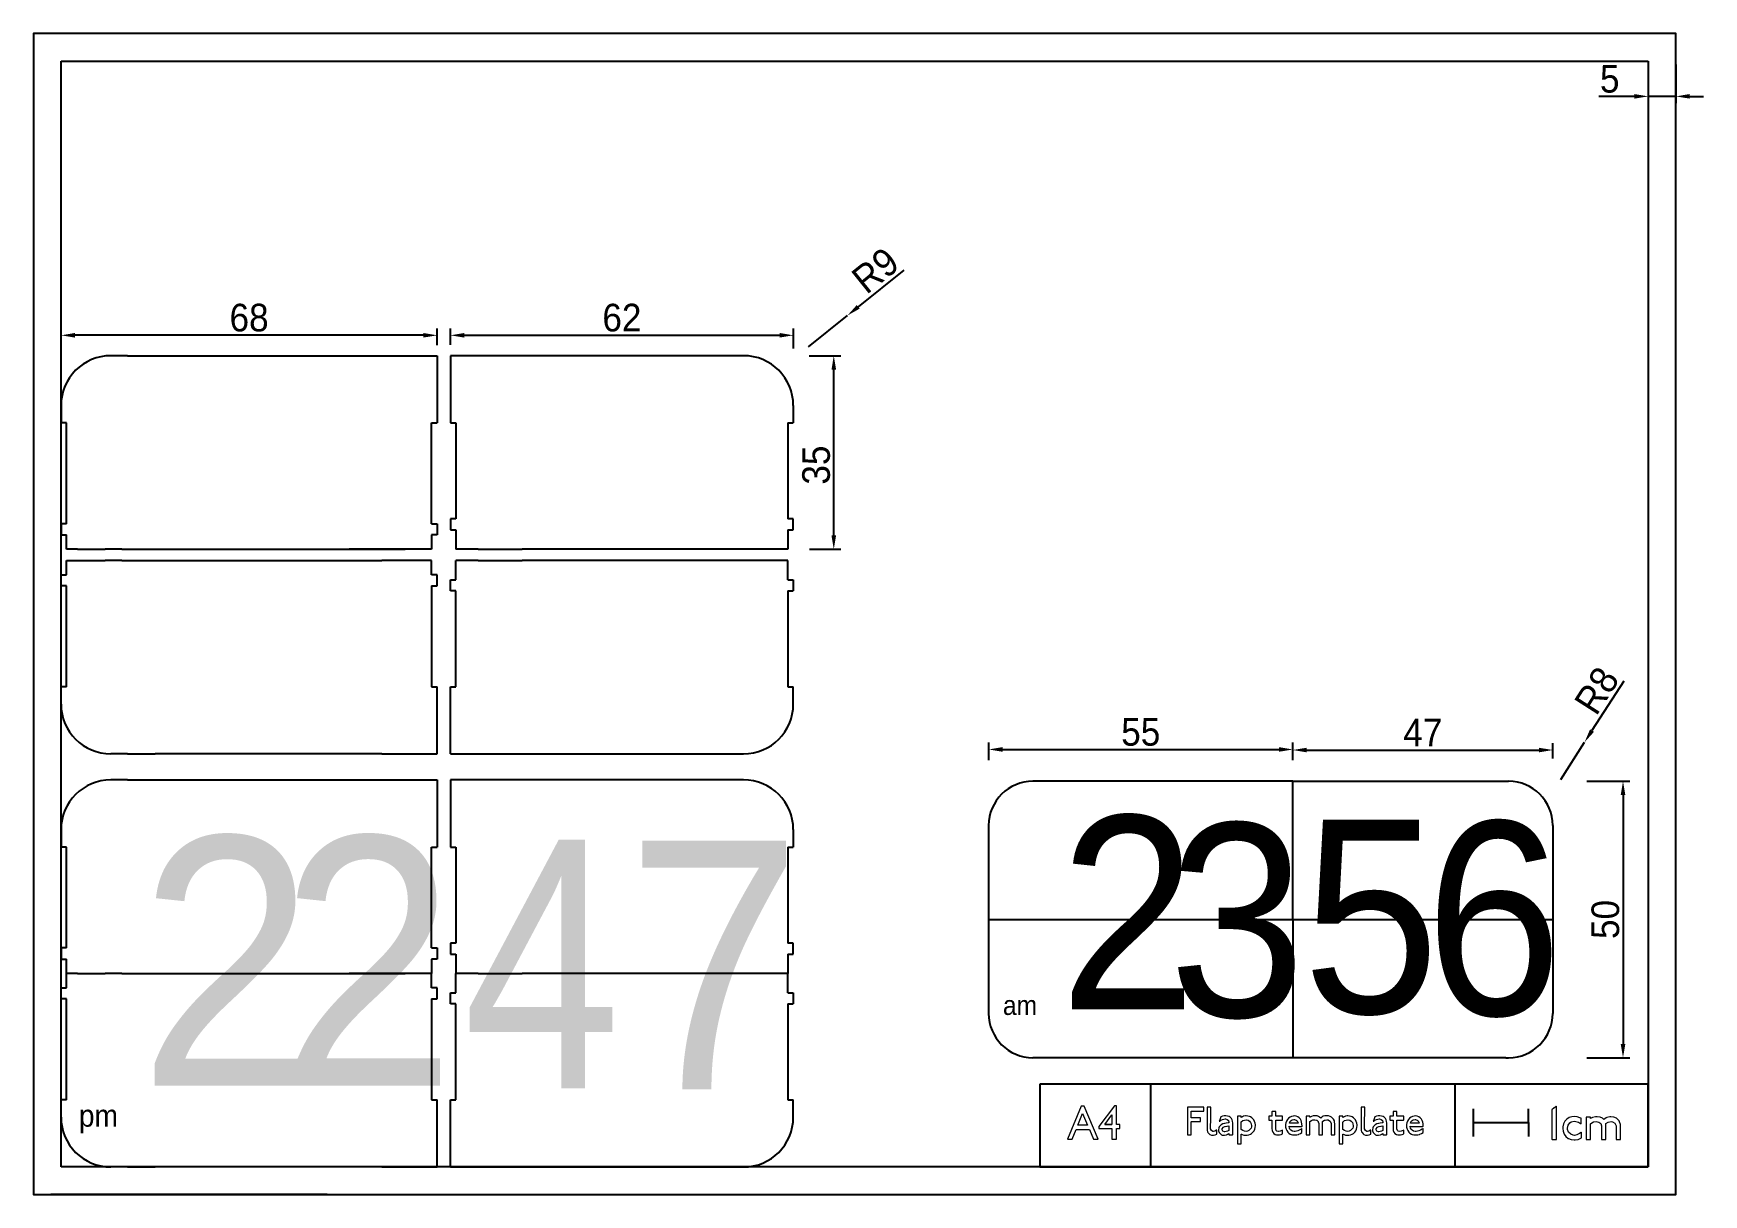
# Model space of a CAD drawing. Header units: millimetres. Extents: x 0 to 302, y 0 to 210.
import ezdxf

# ---------------------------------------------------------------- set-up
doc = ezdxf.new("R2010")
doc.units = ezdxf.units.MM
for name, color, linetype in [('Cut', 7, 'Continuous'), ('Inner Border', 8, 'Continuous'), ('Layer1', 7, 'Continuous')]:
    doc.layers.add(name, color=color, linetype=linetype)
doc.styles.add('Annotative', font='GIL_____.TTF', dxfattribs={"width": 0.95, "height": 5})
doc.styles.get("Standard").update_dxf_attribs({"font": '', "width": 0.95, "height": 45})
doc.styles.add('Thinner', font='', dxfattribs={"width": 0.85, "height": 45})
doc.styles.get('Standard').set_extended_font_data('P22 Johnston Underground')
doc.styles.get('Thinner').set_extended_font_data('P22 Johnston Underground')
doc.dimstyles.new('ISO-25', dxfattribs={"dimtxt": 2.5, "dimasz": 2.5, "dimexe": 1.25, "dimexo": 0.625, "dimtad": 1, "dimtxsty": 'Standard', "dimcen": 2.5, "dimadec": 0, "dimazin": 0, "dimtfac": 1, "dimtmove": 0, "dimatfit": 3, "dimfxl": 1, "dimarcsym": 0})

# ---------------------------------------------------------------- blocks, each defined once
blk = doc.blocks.new('*D4')
at = {"layer": 'Cut', "color": 0, "lineweight": -2, "transparency": 16777216}
for p, q in [((5, 152.49), (5, 156.65)), ((70.5, 155.4), (7.5, 155.4)), ((73, 153.6), (73, 156.65))]:
    blk.add_line(p, q, dxfattribs=at)
at = {"layer": 'Cut', "color": 0, "transparency": 16777216}
for points in [[(7.5, 155.82), (7.5, 154.99), (5, 155.4)], [(70.5, 155.82), (70.5, 154.99), (73, 155.4)]]:
    blk.add_solid(points, dxfattribs=at)
at = {"layer": 'Defpoints', "color": 0, "transparency": 16777216}
for p in [(5, 155.4), (5, 151.87), (73, 152.97)]:
    blk.add_point(p, dxfattribs=at)
at = {"layer": 'Cut', "color": 0, "transparency": 16777216, "insert": (39, 158.57), "char_height": 5, "attachment_point": 5, "style": 'Annotative'}
blk.add_mtext('68', dxfattribs=at)
blk = doc.blocks.new('*D5')
at = {"layer": 'Cut', "color": 0, "lineweight": -2, "transparency": 16777216}
for p, q in [((75.41, 153.67), (75.41, 156.65)), ((77.91, 155.4), (134.91, 155.4)), ((137.41, 153), (137.41, 156.65))]:
    blk.add_line(p, q, dxfattribs=at)
at = {"layer": 'Cut', "color": 0, "transparency": 16777216}
for points in [[(77.91, 155.82), (77.91, 154.99), (75.41, 155.4)], [(134.91, 155.82), (134.91, 154.99), (137.41, 155.4)]]:
    blk.add_solid(points, dxfattribs=at)
at = {"layer": 'Defpoints', "color": 0, "transparency": 16777216}
for p in [(137.41, 155.4), (75.41, 153.05), (137.41, 152.38)]:
    blk.add_point(p, dxfattribs=at)
at = {"layer": 'Cut', "color": 0, "transparency": 16777216, "insert": (106.41, 158.57), "char_height": 5, "attachment_point": 5, "style": 'Annotative'}
blk.add_mtext('62', dxfattribs=at)
blk = doc.blocks.new('*D6')
at = {"layer": 'Cut', "color": 0, "lineweight": -2, "transparency": 16777216}
for p, q in [((140.25, 151.7), (145.97, 151.7)), ((144.72, 119.2), (144.72, 149.2)), ((140.32, 116.7), (145.97, 116.7))]:
    blk.add_line(p, q, dxfattribs=at)
at = {"layer": 'Cut', "color": 0, "transparency": 16777216}
for points in [[(144.31, 149.2), (145.14, 149.2), (144.72, 151.7)], [(144.31, 119.2), (145.14, 119.2), (144.72, 116.7)]]:
    blk.add_solid(points, dxfattribs=at)
at = {"layer": 'Defpoints', "color": 0, "transparency": 16777216}
for p in [(139.63, 151.7), (144.72, 151.7), (139.7, 116.7)]:
    blk.add_point(p, dxfattribs=at)
at = {"layer": 'Cut', "color": 0, "transparency": 16777216, "insert": (141.55, 131.93), "char_height": 5, "attachment_point": 5, "rotation": 90, "style": 'Annotative'}
blk.add_mtext('35', dxfattribs=at)
blk = doc.blocks.new('*D7')
at = {"layer": 'Cut', "color": 0, "lineweight": -2, "transparency": 16777216}
for p, q in [((172.73, 78.58), (172.73, 81.75)), ((227.73, 78.58), (227.73, 81.75)), ((175.23, 80.5), (225.23, 80.5))]:
    blk.add_line(p, q, dxfattribs=at)
at = {"layer": 'Cut', "color": 0, "transparency": 16777216}
for points in [[(175.23, 80.92), (175.23, 80.09), (172.73, 80.5)], [(225.23, 80.92), (225.23, 80.09), (227.73, 80.5)]]:
    blk.add_solid(points, dxfattribs=at)
at = {"layer": 'Defpoints', "color": 0, "transparency": 16777216}
for p in [(227.73, 80.5), (172.73, 77.95), (227.73, 77.95)]:
    blk.add_point(p, dxfattribs=at)
at = {"layer": 'Cut', "color": 0, "transparency": 16777216, "insert": (200.23, 83.65), "char_height": 5, "attachment_point": 5, "style": 'Annotative'}
blk.add_mtext('55', dxfattribs=at)
blk = doc.blocks.new('*D8')
at = {"layer": 'Cut', "color": 0, "lineweight": -2, "transparency": 16777216}
for p, q in [((227.73, 78.97), (227.73, 81.65)), ((274.73, 78.87), (274.73, 81.65)), ((230.23, 80.4), (272.23, 80.4))]:
    blk.add_line(p, q, dxfattribs=at)
at = {"layer": 'Cut', "color": 0, "transparency": 16777216}
for points in [[(230.23, 80.81), (230.23, 79.98), (227.73, 80.4)], [(272.23, 80.81), (272.23, 79.98), (274.73, 80.4)]]:
    blk.add_solid(points, dxfattribs=at)
at = {"layer": 'Defpoints', "color": 0, "transparency": 16777216}
for p in [(274.73, 80.4), (227.73, 78.34), (274.73, 78.25)]:
    blk.add_point(p, dxfattribs=at)
at = {"layer": 'Cut', "color": 0, "transparency": 16777216, "insert": (251.23, 83.57), "char_height": 5, "attachment_point": 5, "style": 'Annotative'}
blk.add_mtext('47', dxfattribs=at)
blk = doc.blocks.new('*D9')
at = {"layer": 'Cut', "color": 0, "lineweight": -2, "transparency": 16777216}
for p, q in [((280.86, 74.76), (288.68, 74.76)), ((287.43, 72.26), (287.43, 27.26)), ((280.86, 24.76), (288.68, 24.76))]:
    blk.add_line(p, q, dxfattribs=at)
at = {"layer": 'Cut', "color": 0, "transparency": 16777216}
for points in [[(287.01, 72.26), (287.85, 72.26), (287.43, 74.76)], [(287.01, 27.26), (287.85, 27.26), (287.43, 24.76)]]:
    blk.add_solid(points, dxfattribs=at)
at = {"layer": 'Defpoints', "color": 0, "transparency": 16777216}
for p in [(280.24, 74.76), (280.24, 24.76), (287.43, 24.76)]:
    blk.add_point(p, dxfattribs=at)
at = {"layer": 'Cut', "color": 0, "transparency": 16777216, "insert": (284.26, 49.76), "char_height": 5, "attachment_point": 5, "rotation": 90, "style": 'Annotative'}
blk.add_mtext('50', dxfattribs=at)
blk = doc.blocks.new('*D10')
at = {"layer": 'Cut', "color": 0, "lineweight": -2, "transparency": 16777216}
for p, q in [((157.38, 167.19), (149.14, 160.55)), ((140.18, 153.33), (147.19, 158.98))]:
    blk.add_line(p, q, dxfattribs=at)
at = {"layer": 'Cut', "color": 0, "transparency": 16777216}
blk.add_solid([(148.88, 160.87), (149.4, 160.22), (147.19, 158.98)], dxfattribs=at)
at = {"layer": 'Defpoints', "color": 0, "transparency": 16777216}
for p in [(147.19, 158.98), (140.18, 153.33)]:
    blk.add_point(p, dxfattribs=at)
at = {"layer": 'Cut', "color": 0, "transparency": 16777216, "insert": (152.25, 167.12), "char_height": 5, "attachment_point": 5, "rotation": 38.8519, "style": 'Annotative'}
blk.add_mtext('R9', dxfattribs=at)
blk = doc.blocks.new('*D11')
at = {"layer": 'Cut', "color": 0, "lineweight": -2, "transparency": 16777216}
for p, q in [((287.56, 92.87), (281.82, 83.92)), ((276.16, 75.07), (280.48, 81.81))]:
    blk.add_line(p, q, dxfattribs=at)
at = {"layer": 'Cut', "color": 0, "transparency": 16777216}
blk.add_solid([(281.47, 84.14), (282.18, 83.69), (280.48, 81.81)], dxfattribs=at)
at = {"layer": 'Defpoints', "color": 0, "transparency": 16777216}
for p in [(280.48, 81.81), (276.16, 75.07)]:
    blk.add_point(p, dxfattribs=at)
at = {"layer": 'Cut', "color": 0, "transparency": 16777216, "insert": (282.69, 91.15), "char_height": 5, "attachment_point": 5, "rotation": 57.3746, "style": 'Annotative'}
blk.add_mtext('R8', dxfattribs=at)
blk = doc.blocks.new('*D13')
at = {"layer": 'Cut', "color": 0, "lineweight": -2, "transparency": 16777216}
for p, q in [((292, 204.38), (292, 197.36)), ((297, 204.38), (297, 197.36)), ((289.5, 198.61), (283.06, 198.61)), ((297, 198.61), (292, 198.61)), ((299.5, 198.61), (302, 198.61))]:
    blk.add_line(p, q, dxfattribs=at)
at = {"layer": 'Cut', "color": 0, "transparency": 16777216}
for points in [[(289.5, 199.03), (289.5, 198.2), (292, 198.61)], [(299.5, 199.03), (299.5, 198.2), (297, 198.61)]]:
    blk.add_solid(points, dxfattribs=at)
at = {"layer": 'Defpoints', "color": 0, "transparency": 16777216}
for p in [(292, 205), (297, 205), (297, 198.61)]:
    blk.add_point(p, dxfattribs=at)
at = {"layer": 'Cut', "color": 0, "transparency": 16777216, "insert": (285.03, 201.76), "char_height": 5, "attachment_point": 5, "style": 'Annotative'}
blk.add_mtext('5', dxfattribs=at)

msp = doc.modelspace()

# ---------------------------------------------------------------- linework, layer by layer
for p, q in [((137.406, 142.705), (137.406, 139.555)), ((136.406, 139.555), (137.406, 139.555)), ((137.406, 122.205), (136.406, 122.205)), ((137.406, 120.205), (137.406, 122.205)), ((136.406, 120.205), (137.406, 120.205)), ((64.713, 116.705), (57.106, 116.705)), ((134.406, 116.705), (88.406, 116.705)), ((134.406, 114.705), (88.406, 114.705)), ((137.406, 111.205), (137.406, 109.205)), ((137.406, 88.705), (137.406, 91.855)), ((137.406, 66), (137.406, 62.85)), ((136.406, 62.85), (137.406, 62.85)), ((137.406, 45.5), (136.406, 45.5)), ((137.406, 43.5), (137.406, 45.5)), ((136.406, 43.5), (137.406, 43.5)), ((64.713, 40), (57.106, 40)), ((134.406, 40), (88.406, 40)), ((137.406, 36.5), (137.406, 34.5)), ((137.406, 14), (137.406, 17.15)), ((53.144, 0), (3.144, 0))]:
    msp.add_line(p, q)
msp.add_lwpolyline([(0, 0), (297, 0), (297, 210), (0, 210)], close=True)
msp.add_lwpolyline([(0, 5), (0, 0), (5, 0)])
for centre, start, end in [((128.406, 142.705), 0, 90), ((128.406, 88.705), 270, 0), ((128.406, 66), 0, 90), ((128.406, 14), 270, 0)]:
    msp.add_arc(centre, 9, start, end)
at = {"layer": 'Cut'}
for p, q in [((17, 151.705), (14, 151.705)), ((17, 151.705), (22, 151.705)), ((22, 151.705), (73, 151.705)), ((73, 151.705), (73, 139.555)), ((75.406, 151.705), (75.406, 139.555)), ((78.406, 151.705), (75.406, 151.705)), ((82.406, 151.705), (78.406, 151.705)), ((128.406, 151.705), (82.406, 151.705)), ((5, 142.705), (5, 139.555)), ((6, 139.555), (5, 139.555)), ((6, 121.305), (6, 139.555)), ((72, 121.305), (72, 139.555)), ((72, 139.555), (73, 139.555)), ((75.406, 139.555), (76.406, 139.555)), ((76.406, 139.555), (76.406, 122.205)), ((136.406, 139.555), (136.406, 122.205)), ((72, 121.305), (73, 121.305)), ((73, 121.305), (73, 119.305)), ((76.406, 122.205), (75.406, 122.205)), ((75.406, 122.205), (75.406, 120.205)), ((6, 116.705), (6, 119.305)), ((73, 119.305), (72, 119.305)), ((72, 119.305), (72, 116.705)), ((75.406, 120.205), (76.406, 120.205)), ((76.406, 120.205), (76.406, 116.705)), ((136.406, 120.205), (136.406, 116.705)), ((8, 116.705), (6, 116.705)), ((8, 116.705), (13, 116.705)), ((16, 116.705), (13, 116.705)), ((16, 116.705), (63, 116.705)), ((72, 116.705), (63, 116.705)), ((80.406, 116.705), (76.406, 116.705)), ((80.406, 116.705), (83.406, 116.705)), ((83.406, 116.705), (88.406, 116.705)), ((136.406, 116.705), (134.406, 116.705)), ((6, 112.105), (6, 114.705)), ((6, 114.705), (8, 114.705)), ((8, 114.705), (13, 114.705)), ((16, 114.705), (13, 114.705)), ((16, 114.705), (63, 114.705)), ((72, 114.705), (63, 114.705)), ((72, 112.105), (72, 114.705)), ((73, 112.105), (72, 112.105)), ((73, 110.105), (73, 112.105)), ((76.406, 111.205), (76.406, 114.705)), ((80.406, 114.705), (76.406, 114.705)), ((80.406, 114.705), (83.406, 114.705)), ((83.406, 114.705), (88.406, 114.705)), ((136.406, 114.705), (134.406, 114.705)), ((136.406, 111.205), (136.406, 114.705)), ((6, 91.855), (6, 110.105)), ((72, 110.105), (73, 110.105)), ((72, 110.105), (72, 91.855)), ((75.406, 109.205), (75.406, 111.205)), ((75.406, 111.205), (76.406, 111.205)), ((76.406, 109.205), (75.406, 109.205)), ((76.406, 91.855), (76.406, 109.205)), ((136.406, 111.205), (137.406, 111.205)), ((136.406, 109.205), (136.406, 91.855)), ((136.406, 109.205), (137.406, 109.205)), ((6, 91.855), (5, 91.855)), ((5, 88.705), (5, 91.855)), ((72, 91.855), (73, 91.855)), ((73, 79.705), (73, 91.855)), ((75.406, 79.705), (75.406, 91.855)), ((75.406, 91.855), (76.406, 91.855)), ((136.406, 91.855), (137.406, 91.855)), ((17, 79.705), (14, 79.705)), ((17, 79.705), (22, 79.705)), ((63, 79.705), (73, 79.705)), ((75.406, 79.705), (78.406, 79.705)), ((78.406, 79.705), (82.406, 79.705)), ((82.406, 79.705), (128.406, 79.705)), ((17, 75), (14, 75)), ((17, 75), (22, 75)), ((22, 75), (73, 75)), ((73, 75), (73, 62.85)), ((75.406, 75), (75.406, 62.85)), ((78.406, 75), (75.406, 75)), ((82.406, 75), (78.406, 75)), ((128.406, 75), (82.406, 75)), ((227.728, 74.763), (180.728, 74.763)), ((227.728, 49.763), (227.728, 74.763)), ((227.728, 74.763), (264.728, 74.763)), ((264.728, 74.763), (266.266, 74.763)), ((266.266, 74.763), (266.726, 74.763)), ((172.728, 66.763), (172.728, 32.763)), ((274.726, 66.763), (274.726, 32.763)), ((5, 66), (5, 62.85)), ((6, 62.85), (5, 62.85)), ((6, 44.6), (6, 62.85)), ((72, 44.6), (72, 62.85)), ((72, 62.85), (73, 62.85)), ((75.406, 62.85), (76.406, 62.85)), ((76.406, 62.85), (76.406, 45.5)), ((136.406, 62.85), (136.406, 45.5)), ((172.728, 49.763), (227.728, 49.763)), ((227.728, 49.763), (227.728, 24.763)), ((227.728, 49.763), (274.266, 49.763)), ((274.266, 49.763), (274.726, 49.763)), ((76.406, 45.5), (75.406, 45.5)), ((75.406, 45.5), (75.406, 43.5)), ((6, 40), (6, 42.6)), ((72, 44.6), (73, 44.6)), ((73, 42.6), (72, 42.6)), ((72, 42.6), (72, 40)), ((73, 44.6), (73, 42.6)), ((75.406, 43.5), (76.406, 43.5)), ((76.406, 43.5), (76.406, 40)), ((136.406, 43.5), (136.406, 40)), ((6, 37.4), (6, 40)), ((8, 40), (6, 40)), ((8, 40), (13, 40)), ((16, 40), (13, 40)), ((16, 40), (63, 40)), ((72, 40), (63, 40)), ((72, 37.4), (72, 40)), ((76.406, 36.5), (76.406, 40)), ((80.406, 40), (76.406, 40)), ((80.406, 40), (83.406, 40)), ((83.406, 40), (88.406, 40)), ((136.406, 40), (134.406, 40)), ((136.406, 36.5), (136.406, 40)), ((73, 37.4), (72, 37.4)), ((73, 35.4), (73, 37.4)), ((75.406, 34.5), (75.406, 36.5)), ((75.406, 36.5), (76.406, 36.5)), ((136.406, 36.5), (137.406, 36.5)), ((6, 17.15), (6, 35.4)), ((72, 35.4), (73, 35.4)), ((72, 35.4), (72, 17.15)), ((76.406, 34.5), (75.406, 34.5)), ((76.406, 17.15), (76.406, 34.5)), ((136.406, 34.5), (136.406, 17.15)), ((136.406, 34.5), (137.406, 34.5)), ((227.728, 24.763), (180.728, 24.763)), ((266.266, 24.763), (227.728, 24.763)), ((266.266, 24.763), (266.726, 24.763)), ((202, 20), (182, 20)), ((182, 20), (182, 5)), ((292, 20), (202, 20)), ((202, 20), (202, 5)), ((257, 20), (257, 5)), ((292, 5), (292, 20)), ((6, 17.15), (5, 17.15)), ((5, 14), (5, 17.15)), ((72, 17.15), (73, 17.15)), ((73, 5), (73, 17.15)), ((75.406, 5), (75.406, 17.15)), ((75.406, 17.15), (76.406, 17.15)), ((136.406, 17.15), (137.406, 17.15)), ((260.33, 15.518), (260.33, 10.518)), ((270.33, 13.018), (270.33, 15.518)), ((260.33, 13.018), (270.33, 13.018)), ((270.33, 13.018), (270.33, 10.518)), ((17, 5), (14, 5)), ((17, 5), (22, 5)), ((63, 5), (73, 5)), ((75.406, 5), (78.406, 5)), ((78.406, 5), (82.406, 5)), ((82.406, 5), (128.406, 5)), ((182, 5), (202, 5)), ((202, 5), (292, 5))]:
    msp.add_line(p, q, dxfattribs=at)
for points in [[(6, 121.305), (5, 121.305), (5, 119.305), (6, 119.305)], [(6, 110.105), (5, 110.105), (5, 112.105), (6, 112.105)], [(63, 79.705), (22, 79.705)], [(6, 44.6), (5, 44.6), (5, 42.6), (6, 42.6)], [(6, 35.4), (5, 35.4), (5, 37.4), (6, 37.4)], [(63, 5), (22, 5)]]:
    msp.add_lwpolyline(points, dxfattribs=at)
at = {"layer": 'Cut', "color": 7, "lineweight": 0}
for points in [[(190.005, 15.999), (189.434, 15.999), (187, 10), (187.836, 10), (188.542, 11.768), (190.958, 11.768)], [(190.958, 11.768), (191.712, 10), (192.543, 10), (190.005, 15.999)], [(190.958, 11.768), (191.712, 10), (192.543, 10), (190.005, 15.999)], [(195.82, 16.041), (195.487, 16.041), (192.632, 12.336), (192.632, 11.968), (195.029, 11.968), (195.029, 10), (195.82, 10), (195.82, 11.968), (196.452, 11.968), (196.452, 12.695), (195.82, 12.695)], [(195.82, 12.695), (195.82, 16.041)], [(195.82, 12.695), (195.82, 16.041)], [(212.843, 15.823), (212.249, 15.823), (212.213, 15.79), (212.213, 11.865), (212.225, 11.671), (212.318, 11.352)], [(213.372, 11.393), (213.243, 11.409), (213.238, 11.409), (212.992, 11.594), (212.867, 11.877), (212.867, 12.031), (212.867, 12.329), (212.867, 12.681), (212.871, 13.085), (212.871, 13.262), (212.871, 13.597), (212.871, 13.937), (212.871, 14.272), (212.871, 14.607), (212.871, 14.837), (212.871, 15.209), (212.871, 15.532), (212.871, 15.802), (212.843, 15.823)], [(240.691, 15.823), (240.093, 15.823), (240.061, 15.79), (240.061, 11.865), (240.073, 11.671), (240.166, 11.352)], [(241.216, 11.393), (241.086, 11.409), (241.086, 11.409), (240.84, 11.594), (240.711, 11.877), (240.711, 12.031), (240.711, 12.329), (240.715, 12.681), (240.715, 13.085), (240.715, 13.262), (240.715, 13.597), (240.715, 13.937), (240.719, 14.272), (240.719, 14.607), (240.719, 14.837), (240.719, 15.209), (240.719, 15.532), (240.719, 15.802), (240.691, 15.823)], [(189.712, 14.688), (190.625, 12.528), (188.862, 12.528)], [(189.712, 14.688), (190.625, 12.528), (188.862, 12.528)], [(188.862, 12.528), (189.712, 14.688)], [(195.029, 14.423), (195.029, 12.695), (193.719, 12.695), (195.029, 12.695)], [(195.029, 14.423), (195.029, 12.695), (193.719, 12.695), (195.029, 12.695)], [(195.029, 12.695), (193.719, 12.695), (195.029, 14.423)], [(215.5, 13.698), (215.544, 13.694), (215.851, 13.61), (215.871, 13.597), (216.11, 13.387), (216.166, 13.169), (216.158, 12.98), (216.029, 12.972), (215.702, 12.931), (215.407, 12.879), (215.375, 12.871), (215.072, 12.77), (214.793, 12.616), (214.624, 12.487), (214.418, 12.237), (214.329, 12.055), (214.272, 11.736), (214.301, 11.514), (214.434, 11.215)], [(215.5, 13.698), (215.544, 13.694), (215.851, 13.61), (215.871, 13.597), (216.11, 13.387), (216.166, 13.169), (216.158, 12.98), (216.029, 12.972), (215.702, 12.931), (215.407, 12.879), (215.375, 12.871), (215.072, 12.77), (214.793, 12.616), (214.624, 12.487), (214.418, 12.237), (214.329, 12.055), (214.272, 11.736), (214.301, 11.514), (214.434, 11.215)], [(215.585, 14.24), (215.334, 14.227), (215.027, 14.163), (214.725, 14.05), (214.652, 13.868), (214.527, 13.549), (214.43, 13.266), (214.458, 13.278), (214.737, 13.436), (214.995, 13.573), (215.233, 13.662), (215.5, 13.698)], [(215.431, 11.368), (215.383, 11.368), (215.088, 11.469), (215.084, 11.473), (214.943, 11.74), (214.975, 11.922), (215.153, 12.164), (215.157, 12.168), (215.447, 12.305), (215.468, 12.309), (215.779, 12.382), (215.847, 12.39), (216.174, 12.443)], [(215.431, 11.368), (215.383, 11.368), (215.088, 11.469), (215.084, 11.473), (214.943, 11.74), (214.975, 11.922), (215.153, 12.164), (215.157, 12.168), (215.447, 12.305), (215.468, 12.309), (215.779, 12.382), (215.847, 12.39), (216.174, 12.443)], [(216.174, 12.443), (216.174, 11.574), (215.94, 11.485), (215.665, 11.397), (215.431, 11.368)], [(216.623, 13.743), (216.413, 13.977), (216.211, 14.106), (215.924, 14.207), (215.585, 14.24)], [(216.174, 11.049), (216.174, 10.847), (216.203, 10.823), (216.82, 10.823), (216.853, 10.855), (216.853, 12.483)], [(216.853, 12.483), (216.857, 12.648), (216.857, 12.838), (216.857, 12.907), (216.82, 13.27), (216.736, 13.541), (216.623, 13.743)], [(216.853, 12.483), (216.857, 12.648), (216.857, 12.838), (216.857, 12.907), (216.82, 13.27), (216.736, 13.541), (216.623, 13.743)], [(218.355, 14.179), (217.737, 14.179), (217.721, 14.175), (217.713, 14.151), (217.713, 9.22), (217.721, 9.196), (217.745, 9.184), (218.363, 9.184), (218.383, 9.192), (218.383, 9.212), (218.383, 10.94), (218.416, 10.952)], [(218.383, 13.933), (218.383, 14.151), (218.355, 14.179)], [(219.292, 14.24), (219.142, 14.235), (218.831, 14.171), (218.609, 14.07), (218.383, 13.933)], [(219.264, 11.433), (218.989, 11.469), (218.694, 11.578), (218.383, 11.76), (218.383, 13.149), (218.411, 13.173), (218.686, 13.371), (218.969, 13.488), (219.264, 13.529)], [(219.264, 13.529), (219.356, 13.525), (219.663, 13.44), (219.885, 13.287), (220.095, 13.044), (220.213, 12.794), (220.261, 12.463), (220.241, 12.245), (220.164, 12.027), (219.97, 11.752), (219.793, 11.59), (219.514, 11.465), (219.264, 11.433)], [(219.264, 13.529), (219.356, 13.525), (219.663, 13.44), (219.885, 13.287), (220.095, 13.044), (220.213, 12.794), (220.261, 12.463), (220.241, 12.245), (220.164, 12.027), (219.97, 11.752), (219.793, 11.59), (219.514, 11.465), (219.264, 11.433)], [(220.313, 13.876), (220.051, 14.054), (219.91, 14.118), (219.607, 14.211), (219.292, 14.24)], [(220.548, 13.654), (220.313, 13.876)], [(220.519, 11.279), (220.713, 11.546), (220.843, 11.825), (220.923, 12.14), (220.947, 12.491), (220.947, 12.6), (220.903, 12.943), (220.806, 13.25), (220.657, 13.513), (220.548, 13.654)], [(220.519, 11.279), (220.713, 11.546), (220.843, 11.825), (220.923, 12.14), (220.947, 12.491), (220.947, 12.6), (220.903, 12.943), (220.806, 13.25), (220.657, 13.513), (220.548, 13.654)], [(224.634, 15.031), (223.972, 15.031), (223.968, 15.015), (223.956, 14.987), (223.956, 14.195), (223.952, 14.175), (223.928, 14.163), (223.374, 14.163), (223.374, 13.505), (223.415, 13.468), (223.956, 13.468), (223.956, 12.014), (223.956, 11.95), (223.996, 11.603), (224.085, 11.308)], [(225.167, 11.417), (225.155, 11.417), (224.852, 11.489), (224.735, 11.59), (224.634, 11.893), (224.634, 13.44), (224.675, 13.468), (225.842, 13.468), (225.874, 13.492), (225.874, 14.163), (224.634, 14.163), (224.634, 14.987), (224.634, 15.031)], [(227.994, 14.227), (227.792, 14.211), (227.473, 14.143), (227.215, 14.017), (226.956, 13.816), (226.738, 13.573), (226.569, 13.291), (226.452, 13), (226.383, 12.681), (226.375, 12.499), (226.403, 12.18), (226.496, 11.861), (226.629, 11.578), (226.815, 11.312)], [(227.069, 12.35), (227.215, 12.346), (227.663, 12.342), (229.339, 12.342), (229.396, 12.394)], [(227.069, 12.35), (227.215, 12.346), (227.663, 12.342), (229.339, 12.342), (229.396, 12.394)], [(228.119, 11.433), (227.966, 11.437), (227.643, 11.502), (227.393, 11.643), (227.207, 11.857), (227.126, 12.023), (227.069, 12.35)], [(227.098, 12.911), (227.183, 13.177), (227.397, 13.408), (227.611, 13.521), (227.922, 13.577)], [(227.922, 13.577), (228.027, 13.569), (228.325, 13.48), (228.491, 13.335), (228.644, 13.121), (228.705, 12.911), (227.098, 12.911)], [(229.093, 13.658), (228.883, 13.904), (228.62, 14.082), (228.608, 14.086), (228.313, 14.191), (227.994, 14.227)], [(229.375, 12.778), (229.319, 13.117), (229.226, 13.412), (229.093, 13.658)], [(229.396, 12.394), (229.396, 12.394), (229.375, 12.778)], [(230.76, 14.179), (230.147, 14.179), (230.11, 14.135), (230.11, 10.823), (230.777, 10.823), (230.789, 10.847), (230.789, 13.21), (231.075, 13.391), (231.362, 13.505), (231.649, 13.541)], [(230.789, 13.977), (230.789, 14.151), (230.781, 14.167), (230.76, 14.179)], [(231.77, 14.248), (231.722, 14.248), (231.415, 14.215), (231.092, 14.135), (230.987, 14.09), (230.89, 14.03), (230.789, 13.977)], [(231.649, 13.541), (231.73, 13.541)], [(231.649, 13.541), (231.73, 13.541)], [(231.73, 13.541), (232.033, 13.46), (232.073, 13.44), (232.307, 13.222), (232.327, 13.182), (232.412, 12.871), (232.408, 12.77), (232.408, 12.572), (232.408, 12.285), (232.404, 11.901), (232.404, 11.425), (232.404, 10.855), (232.424, 10.823), (233.078, 10.823), (233.078, 13.238), (233.167, 13.307), (233.45, 13.452), (233.555, 13.488), (233.87, 13.529)], [(232.772, 13.852), (232.557, 14.026), (232.396, 14.122), (232.101, 14.215), (231.77, 14.248)], [(233.821, 14.256), (233.543, 14.235), (233.24, 14.155), (233.018, 14.05), (232.772, 13.852)], [(234.984, 13.791), (234.734, 14.005), (234.726, 14.009), (234.451, 14.147), (234.149, 14.227), (233.821, 14.256)], [(233.87, 13.529), (234.108, 13.505), (234.205, 13.472), (234.459, 13.274), (234.536, 13.165), (234.637, 12.862), (234.637, 10.86), (234.653, 10.823), (235.283, 10.823), (235.316, 10.855), (235.316, 12.499), (235.308, 12.798), (235.275, 13.117), (235.235, 13.315), (235.11, 13.622)], [(233.87, 13.529), (234.108, 13.505), (234.205, 13.472), (234.459, 13.274), (234.536, 13.165), (234.637, 12.862), (234.637, 10.86), (234.653, 10.823), (235.283, 10.823), (235.316, 10.855), (235.316, 12.499), (235.308, 12.798), (235.275, 13.117), (235.235, 13.315), (235.11, 13.622)], [(235.11, 13.622), (234.984, 13.791)], [(236.749, 14.179), (236.131, 14.179), (236.111, 14.175), (236.103, 14.151), (236.103, 9.22), (236.111, 9.196), (236.135, 9.184), (236.753, 9.184), (236.777, 9.192), (236.777, 9.212), (236.777, 10.94), (236.806, 10.952)], [(236.777, 13.933), (236.777, 14.151), (236.749, 14.179)], [(237.682, 14.24), (237.533, 14.235), (237.222, 14.171), (237, 14.07), (236.777, 13.933)], [(237.654, 11.433), (237.379, 11.469), (237.084, 11.578), (236.777, 11.76), (236.777, 13.149), (236.802, 13.173), (237.076, 13.371), (237.359, 13.488), (237.654, 13.529)], [(237.654, 13.529), (237.747, 13.525), (238.054, 13.44), (238.276, 13.287), (238.486, 13.044), (238.603, 12.794), (238.651, 12.463), (238.631, 12.245), (238.554, 12.027), (238.364, 11.752), (238.183, 11.59), (237.904, 11.465), (237.654, 11.433)], [(237.654, 13.529), (237.747, 13.525), (238.054, 13.44), (238.276, 13.287), (238.486, 13.044), (238.603, 12.794), (238.651, 12.463), (238.631, 12.245), (238.554, 12.027), (238.364, 11.752), (238.183, 11.59), (237.904, 11.465), (237.654, 11.433)], [(238.708, 13.876), (238.441, 14.054), (238.3, 14.118), (237.997, 14.211), (237.682, 14.24)], [(238.938, 13.654), (238.708, 13.876)], [(238.91, 11.279), (239.103, 11.546), (239.233, 11.825), (239.313, 12.14), (239.338, 12.491), (239.338, 12.6), (239.293, 12.943), (239.196, 13.25), (239.047, 13.513), (238.938, 13.654)], [(238.91, 11.279), (239.103, 11.546), (239.233, 11.825), (239.313, 12.14), (239.338, 12.491), (239.338, 12.6), (239.293, 12.943), (239.196, 13.25), (239.047, 13.513), (238.938, 13.654)], [(243.344, 13.698), (243.392, 13.694), (243.695, 13.61), (243.719, 13.597), (243.957, 13.387), (244.014, 13.169), (244.006, 12.98), (243.873, 12.972), (243.546, 12.931), (243.255, 12.879), (243.223, 12.871), (242.92, 12.77), (242.641, 12.616), (242.471, 12.487), (242.265, 12.237), (242.177, 12.055), (242.12, 11.736), (242.148, 11.514), (242.282, 11.215)], [(243.428, 14.24), (243.182, 14.227), (242.871, 14.163), (242.572, 14.05), (242.496, 13.868), (242.37, 13.549), (242.278, 13.266), (242.302, 13.278), (242.584, 13.436), (242.839, 13.573), (243.077, 13.662), (243.344, 13.698)], [(243.279, 11.368), (243.227, 11.368), (242.936, 11.469), (242.928, 11.473), (242.79, 11.74), (242.819, 11.922), (242.996, 12.164), (243.004, 12.168), (243.291, 12.305), (243.315, 12.309), (243.626, 12.382), (243.695, 12.39), (244.018, 12.443)], [(244.018, 12.443), (244.018, 11.574), (243.788, 11.485), (243.509, 11.397), (243.279, 11.368)], [(244.47, 13.743), (244.256, 13.977), (244.058, 14.106), (243.768, 14.207), (243.428, 14.24)], [(244.018, 11.049), (244.018, 10.847), (244.046, 10.823), (244.664, 10.823), (244.696, 10.855), (244.696, 12.483)], [(244.696, 12.483), (244.705, 12.648), (244.705, 12.838), (244.705, 12.907), (244.668, 13.27), (244.579, 13.541), (244.47, 13.743)], [(246.53, 15.031), (245.868, 15.031), (245.864, 15.015), (245.851, 14.987), (245.851, 14.195), (245.847, 14.175), (245.823, 14.163), (245.27, 14.163), (245.27, 13.505), (245.31, 13.468), (245.851, 13.468), (245.851, 12.014), (245.851, 11.95), (245.892, 11.603), (245.981, 11.308)], [(247.063, 11.417), (247.051, 11.417), (246.748, 11.489), (246.631, 11.59), (246.53, 11.893), (246.53, 13.44), (246.57, 13.468), (247.737, 13.468), (247.77, 13.492), (247.77, 14.163), (246.53, 14.163), (246.53, 14.987), (246.53, 15.031)], [(249.89, 14.227), (249.688, 14.211), (249.369, 14.143), (249.11, 14.017), (248.852, 13.816), (248.634, 13.573), (248.464, 13.291), (248.347, 13), (248.278, 12.681), (248.27, 12.499), (248.299, 12.18), (248.391, 11.861), (248.521, 11.578), (248.711, 11.312)], [(248.961, 12.35), (249.11, 12.346), (249.559, 12.342), (251.234, 12.342), (251.291, 12.394)], [(248.961, 12.35), (249.11, 12.346), (249.559, 12.342), (251.234, 12.342), (251.291, 12.394)], [(250.011, 11.433), (249.861, 11.437), (249.538, 11.502), (249.288, 11.643), (249.102, 11.857), (249.021, 12.023), (248.961, 12.35)], [(248.989, 12.911), (249.078, 13.177), (249.292, 13.408), (249.506, 13.521), (249.817, 13.577)], [(249.817, 13.577), (249.922, 13.569), (250.221, 13.48), (250.386, 13.335), (250.54, 13.121), (250.6, 12.911), (248.989, 12.911)], [(250.988, 13.658), (250.778, 13.904), (250.516, 14.082), (250.503, 14.086), (250.209, 14.191), (249.89, 14.227)], [(251.271, 12.778), (251.214, 13.117), (251.121, 13.412), (250.988, 13.658)], [(251.291, 12.394), (251.291, 12.394), (251.271, 12.778)], [(277.276, 13.666), (276.923, 13.255), (276.697, 12.774), (276.55, 12.235), (276.54, 11.941), (276.599, 11.451), (276.805, 10.941), (277.109, 10.52)], [(278.619, 14.107), (278.168, 14.068), (277.678, 13.921), (277.276, 13.666)], [(278.648, 10.706), (278.423, 10.725), (277.972, 10.921), (277.599, 11.284), (277.413, 11.755), (277.393, 11.99), (277.393, 12.039), (277.511, 12.559), (277.834, 12.99), (278.079, 13.157), (278.609, 13.264)], [(278.609, 13.264), (278.913, 13.235), (279.403, 13.078), (279.55, 12.99), (279.697, 12.892), (279.873, 12.784), (279.883, 13.147), (279.883, 13.774), (279.854, 13.813), (279.648, 13.902), (279.148, 14.058), (278.619, 14.107)], [(281.53, 13.99), (280.795, 13.99), (280.756, 13.931), (280.756, 9.961), (281.55, 9.961), (281.569, 9.99), (281.569, 12.823), (281.628, 12.872), (282.118, 13.137), (282.599, 13.225)], [(281.569, 13.745), (281.569, 13.951), (281.559, 13.97), (281.53, 13.99)], [(282.746, 14.068), (282.471, 14.058), (281.932, 13.931), (281.804, 13.882), (281.687, 13.813), (281.569, 13.745)], [(282.599, 13.225), (283.059, 13.127), (283.393, 12.843), (283.51, 12.421), (283.51, 12.382), (283.51, 12.108), (283.51, 11.627), (283.51, 10.921), (283.51, 10), (283.53, 9.961), (284.314, 9.961), (284.314, 12.862), (284.765, 13.117), (285.265, 13.206)], [(283.942, 13.598), (283.696, 13.803), (283.285, 14), (282.746, 14.068)], [(285.206, 14.078), (285.02, 14.078), (284.51, 13.96), (284.383, 13.902), (283.942, 13.598)], [(286.696, 13.411), (286.304, 13.774), (286.226, 13.823), (285.745, 14.019), (285.206, 14.078)], [(285.265, 13.206), (285.549, 13.176), (285.971, 12.902), (286.186, 12.411), (286.186, 10.01), (286.206, 9.961), (286.961, 9.961), (287, 10), (287, 11.97), (287, 12.166), (286.951, 12.715), (286.941, 12.794), (286.755, 13.313)], [(285.265, 13.206), (285.549, 13.176), (285.971, 12.902), (286.186, 12.411), (286.186, 10.01), (286.206, 9.961), (286.961, 9.961), (287, 10), (287, 11.97), (287, 12.166), (286.951, 12.715), (286.941, 12.794), (286.755, 13.313)], [(286.755, 13.313), (286.696, 13.411)], [(212.318, 11.352), (212.386, 11.215), (212.592, 10.977), (212.722, 10.888), (213.008, 10.771), (213.327, 10.73), (213.384, 10.734), (213.687, 10.787), (213.99, 10.916), (213.99, 11.651), (213.961, 11.679)], [(213.961, 11.679), (213.925, 11.647), (213.646, 11.457), (213.372, 11.393)], [(214.434, 11.215), (214.583, 11.029), (214.834, 10.823), (214.975, 10.775), (215.294, 10.73), (215.399, 10.734), (215.71, 10.791), (215.993, 10.916), (216.053, 10.965), (216.106, 11.001), (216.174, 11.049)], [(218.416, 10.952), (218.585, 10.864), (218.864, 10.775), (218.945, 10.759), (219.247, 10.73), (219.486, 10.746), (219.793, 10.819), (220.083, 10.944), (220.281, 11.065)], [(218.416, 10.952), (218.585, 10.864), (218.864, 10.775), (218.945, 10.759), (219.247, 10.73), (219.486, 10.746), (219.793, 10.819), (220.083, 10.944), (220.281, 11.065)], [(220.281, 11.065), (220.519, 11.279)], [(224.085, 11.308), (224.093, 11.296), (224.271, 11.053), (224.554, 10.884), (224.8, 10.811), (225.119, 10.779), (225.289, 10.787), (225.596, 10.855), (225.874, 10.993), (225.874, 11.635)], [(225.874, 11.635), (225.753, 11.574), (225.434, 11.457), (225.167, 11.417)], [(226.815, 11.312), (227.005, 11.122), (227.267, 10.948), (227.397, 10.888), (227.691, 10.807), (228.031, 10.779), (228.115, 10.783), (228.426, 10.815), (228.741, 10.892), (228.814, 10.916), (229.113, 11.041), (229.383, 11.203), (229.383, 11.922), (229.347, 11.93)], [(229.347, 11.93), (229.206, 11.825), (228.899, 11.631), (228.624, 11.506), (228.382, 11.445), (228.119, 11.433)], [(236.806, 10.952), (236.979, 10.864), (237.254, 10.775), (237.335, 10.759), (237.642, 10.73), (237.876, 10.746), (238.183, 10.819), (238.474, 10.944), (238.671, 11.065)], [(236.806, 10.952), (236.979, 10.864), (237.254, 10.775), (237.335, 10.759), (237.642, 10.73), (237.876, 10.746), (238.183, 10.819), (238.474, 10.944), (238.671, 11.065)], [(238.671, 11.065), (238.91, 11.279)], [(240.166, 11.352), (240.234, 11.215), (240.436, 10.977), (240.569, 10.888), (240.856, 10.771), (241.171, 10.73), (241.232, 10.734), (241.535, 10.787), (241.837, 10.916), (241.837, 11.651), (241.809, 11.679)], [(241.809, 11.679), (241.773, 11.647), (241.49, 11.457), (241.216, 11.393)], [(242.282, 11.215), (242.431, 11.029), (242.681, 10.823), (242.819, 10.775), (243.142, 10.73), (243.243, 10.734), (243.554, 10.791), (243.84, 10.916), (243.901, 10.965), (243.953, 11.001), (244.018, 11.049)], [(245.981, 11.308), (245.989, 11.296), (246.166, 11.053), (246.449, 10.884), (246.695, 10.811), (247.014, 10.779), (247.184, 10.787), (247.491, 10.855), (247.77, 10.993), (247.77, 11.635)], [(247.77, 11.635), (247.648, 11.574), (247.329, 11.457), (247.063, 11.417)], [(248.711, 11.312), (248.9, 11.122), (249.163, 10.948), (249.288, 10.888), (249.587, 10.807), (249.926, 10.779), (250.011, 10.783), (250.322, 10.815), (250.637, 10.892), (250.709, 10.916), (251.008, 11.041), (251.275, 11.203), (251.275, 11.922), (251.242, 11.93)], [(251.242, 11.93), (251.101, 11.825), (250.794, 11.631), (250.52, 11.506), (250.277, 11.445), (250.011, 11.433)], [(277.109, 10.52), (277.53, 10.167), (277.579, 10.137), (278.06, 9.951), (278.609, 9.892), (278.775, 9.902), (279.305, 9.99), (279.422, 10.029), (279.893, 10.265), (279.893, 11.265)], [(279.893, 11.265), (279.844, 11.245), (279.579, 11.049), (279.089, 10.794), (278.648, 10.706)]]:
    msp.add_lwpolyline(points, dxfattribs=at)
for points in [[(211.607, 15.823), (208.699, 15.823), (208.667, 15.802), (208.667, 10.847), (208.699, 10.823), (209.317, 10.823), (209.346, 10.855), (209.346, 13.141), (209.366, 13.177), (209.394, 13.194), (211.005, 13.194), (211.042, 13.226), (211.042, 13.884), (211.017, 13.908), (209.346, 13.908), (209.346, 15.096), (209.402, 15.112), (211.607, 15.112), (211.635, 15.14), (211.635, 15.802)], [(275.384, 15.99), (275.335, 15.96), (275.021, 15.705), (274.972, 15.666), (274.56, 15.323), (274.56, 10.01), (274.59, 9.961), (275.384, 9.961), (275.403, 9.98), (275.413, 10), (275.413, 15.96), (275.413, 15.98)]]:
    msp.add_lwpolyline(points, close=True, dxfattribs=at)
at = {"layer": 'Cut'}
for centre, radius, start, end in [((14, 142.705), 9, 90, 180), ((14, 88.705), 9, 180, 270), ((14, 66), 9, 90, 180), ((180.728, 66.763), 8, 90, 180), ((266.726, 66.763), 8, 0, 90), ((180.728, 32.763), 8, 180, 270), ((266.726, 32.763), 8, 270, 0), ((14, 14), 9, 180, 270)]:
    msp.add_arc(centre, radius, start, end, dxfattribs=at)
at = {"layer": 'Inner Border'}
for p, q in [((5, 5), (5, 205)), ((5, 205), (292, 205)), ((292, 205), (292, 5)), ((292, 5), (5, 5))]:
    msp.add_line(p, q, dxfattribs=at)
at = {"layer": 'Layer1'}
for p, q in [((36.461, 116.705), (67.247, 116.705)), ((36.461, 40), (67.247, 40))]:
    msp.add_line(p, q, dxfattribs=at)

# ---------------------------------------------------------------- texts
at = {"layer": 'Cut', "attachment_point": 1}
for s, insert, char_height, width in [('2', (185.561, 68.493), 35, 35.21207), ('3', (205.294, 67.142), 35, 12.2665), ('5', (229.487, 67.799), 35, 16.55764), ('6', (251.689, 67.455), 35, 17.20696), ('2', (19.063, 64.716), 45, 28.27069), ('2', (44.576, 64.729), 45, 25.32849), ('7', (107.16, 64.028), 45, 18.37276), ('am', (175.308, 35.99), 3.5, 8.0259), ('pm', (8.229, 16.276), 4, 8.0259)]:
    msp.add_mtext(s, dxfattribs=dict(at, insert=insert, char_height=char_height, width=width))
at = {"layer": 'Cut', "insert": (77.72, 64.215), "char_height": 45, "width": 22.81811, "attachment_point": 1, "style": 'Thinner'}
msp.add_mtext('4', dxfattribs=at)

# ---------------------------------------------------------------- dimensions: what is measured, and where the dimension line sits
at = {"layer": 'Cut'}
for base, p1, p2, picture, middle in [((297, 198.612), (292, 205), (297, 205), '*D13', (285.031, 198.612)), ((274.726, 80.397), (227.728, 78.341), (274.726, 78.248), '*D8', (251.227, 80.397))]:
    dim = msp.add_linear_dim(base=base, p1=p1, p2=p2, dimstyle='ISO-25', override={"dimtxsty": 'Annotative'}, dxfattribs=at)
    dim.commit()
    dim.dimension.update_dxf_attribs({"geometry": picture, "text_midpoint": middle, "dimtype": 160})
for center, mpoint, picture, middle in [((140.184, 153.334), (147.193, 158.98), '*D10', (152.245, 167.121)), ((276.163, 75.073), (280.477, 81.81), '*D11', (282.693, 91.155))]:
    dim = msp.add_radius_dim(center=center, mpoint=mpoint, dimstyle='ISO-25', override={"dimtxsty": 'Annotative'}, dxfattribs=at)
    dim.commit()
    dim.dimension.update_dxf_attribs({"geometry": picture, "text_midpoint": middle})
for base, p1, p2, picture, middle in [((5, 155.403), (73, 152.971), (5, 151.868), '*D4', (39, 158.574)), ((137.406, 155.403), (75.406, 153.047), (137.406, 152.376), '*D5', (106.406, 158.574)), ((227.728, 80.503), (172.728, 77.954), (227.728, 77.954), '*D7', (200.228, 83.653))]:
    dim = msp.add_linear_dim(base=base, p1=p1, p2=p2, dimstyle='ISO-25', override={"dimtxsty": 'Annotative'}, dxfattribs=at)
    dim.commit()
    dim.dimension.update_dxf_attribs({"geometry": picture, "text_midpoint": middle})
for base, p1, p2, picture, middle in [((144.724, 151.705), (139.698, 116.705), (139.628, 151.705), '*D6', (144.724, 131.929)), ((287.429, 24.763), (280.239, 74.763), (280.239, 24.763), '*D9', (287.429, 49.763))]:
    dim = msp.add_linear_dim(base=base, p1=p1, p2=p2, angle=90, dimstyle='ISO-25', override={"dimtxsty": 'Annotative'}, dxfattribs=at)
    dim.commit()
    dim.dimension.update_dxf_attribs({"geometry": picture, "text_midpoint": middle, "dimtype": 160})

doc.saveas('drawing.dxf')
